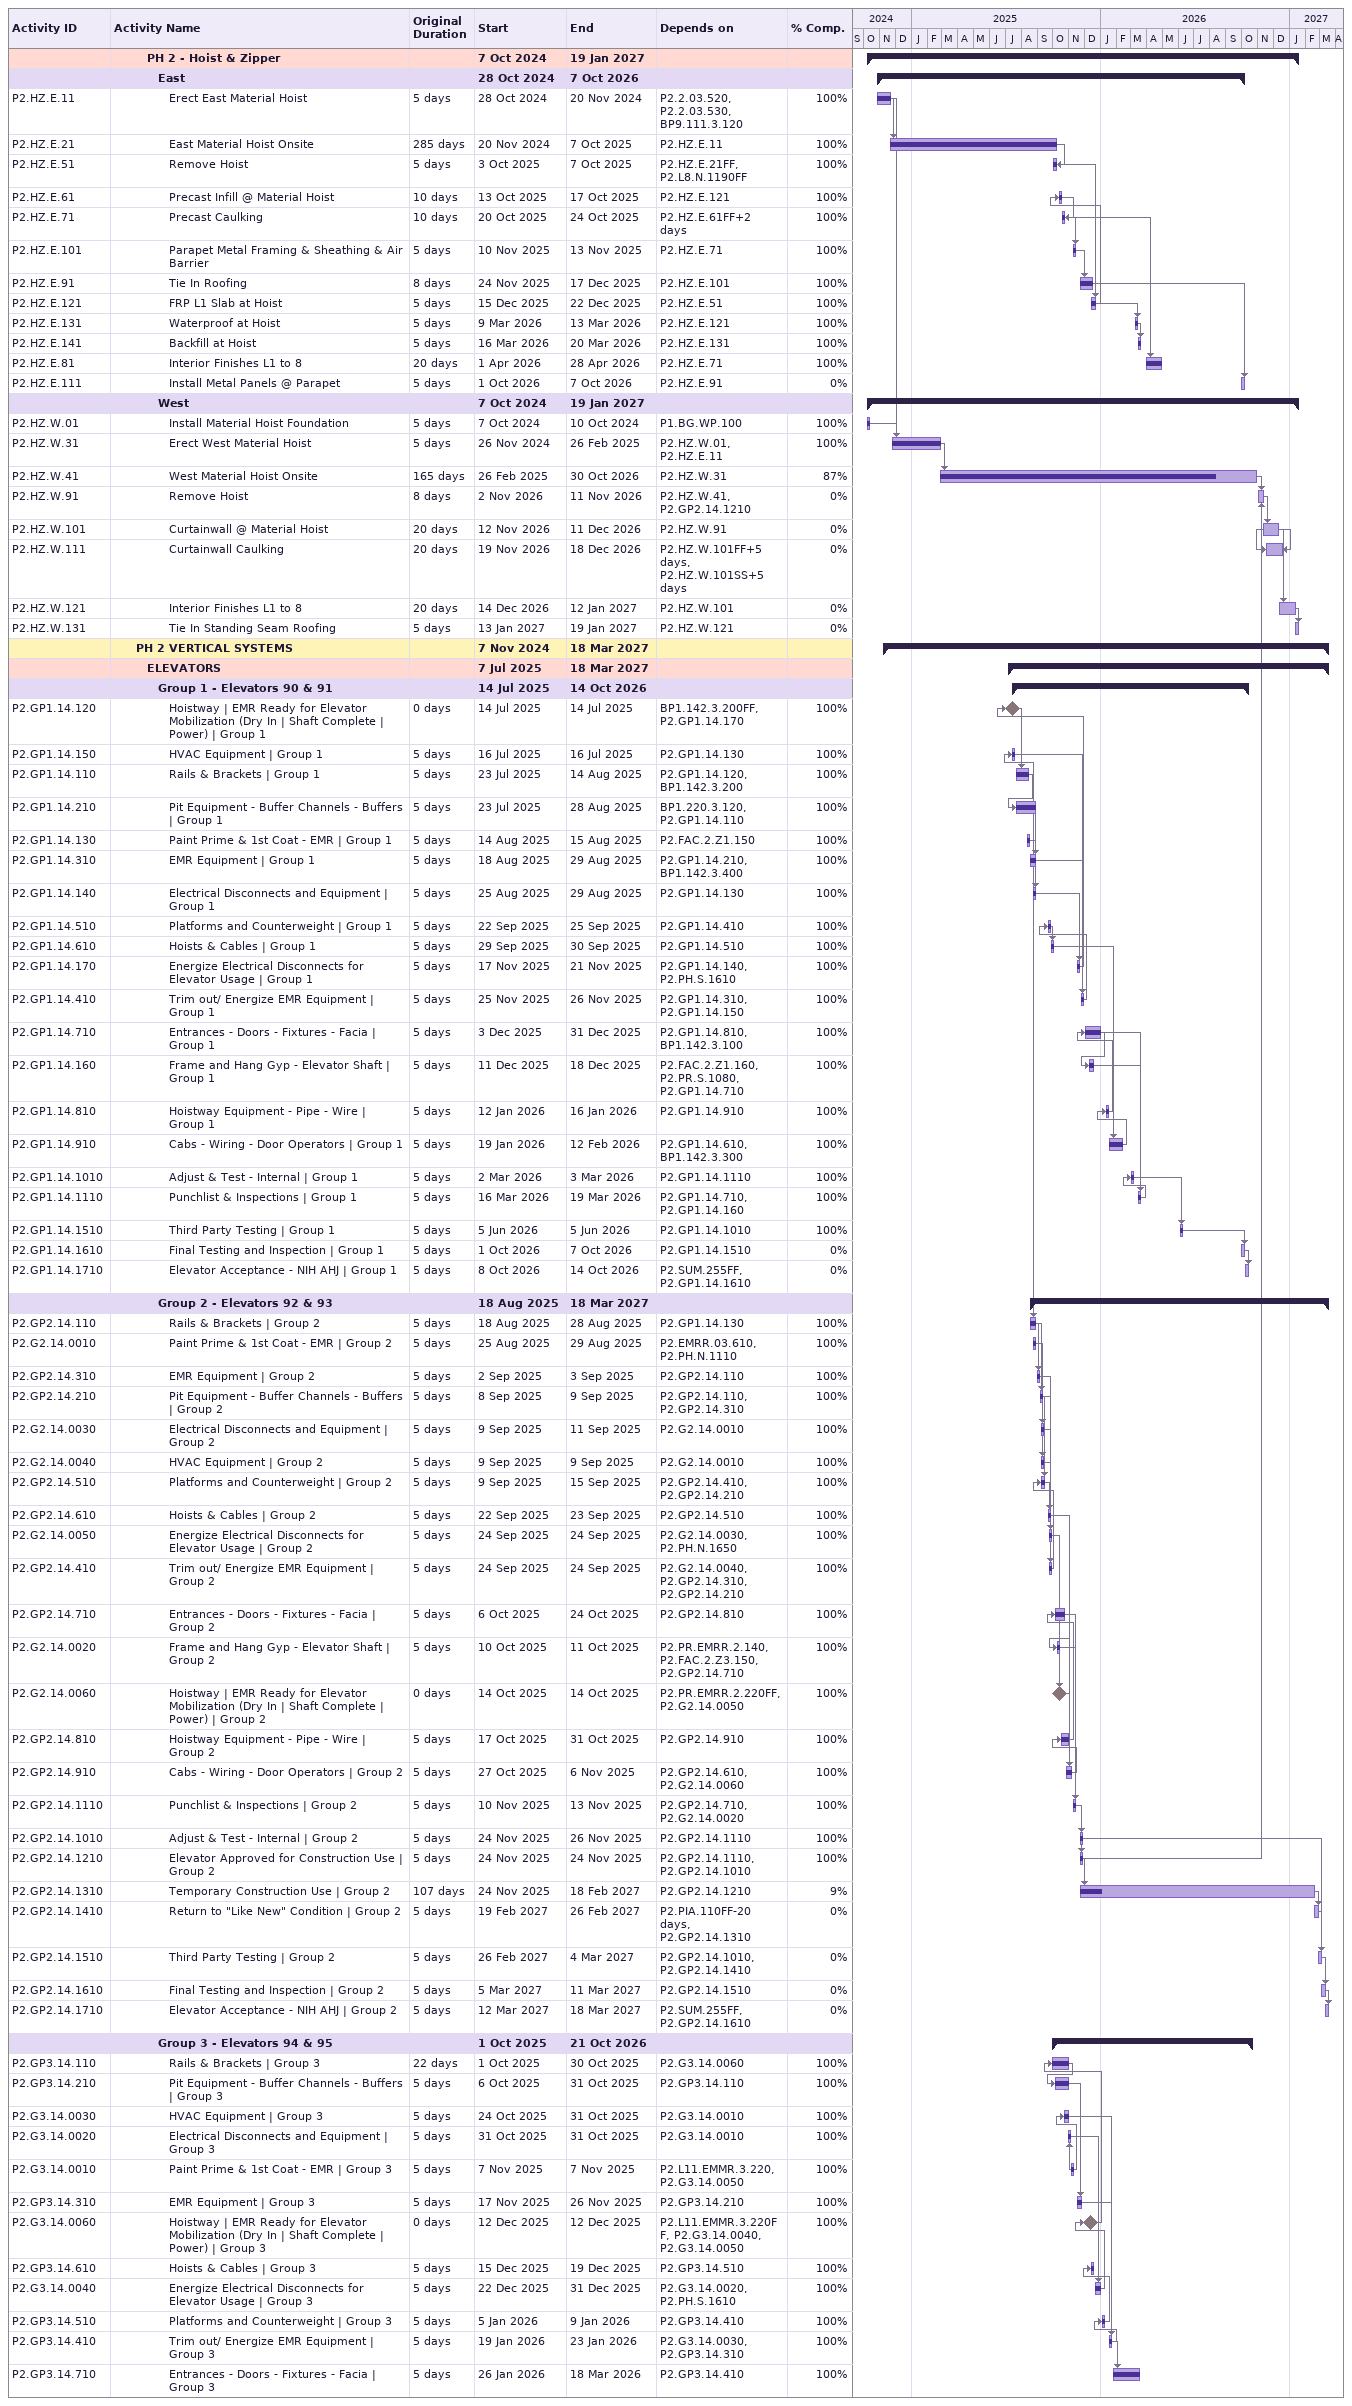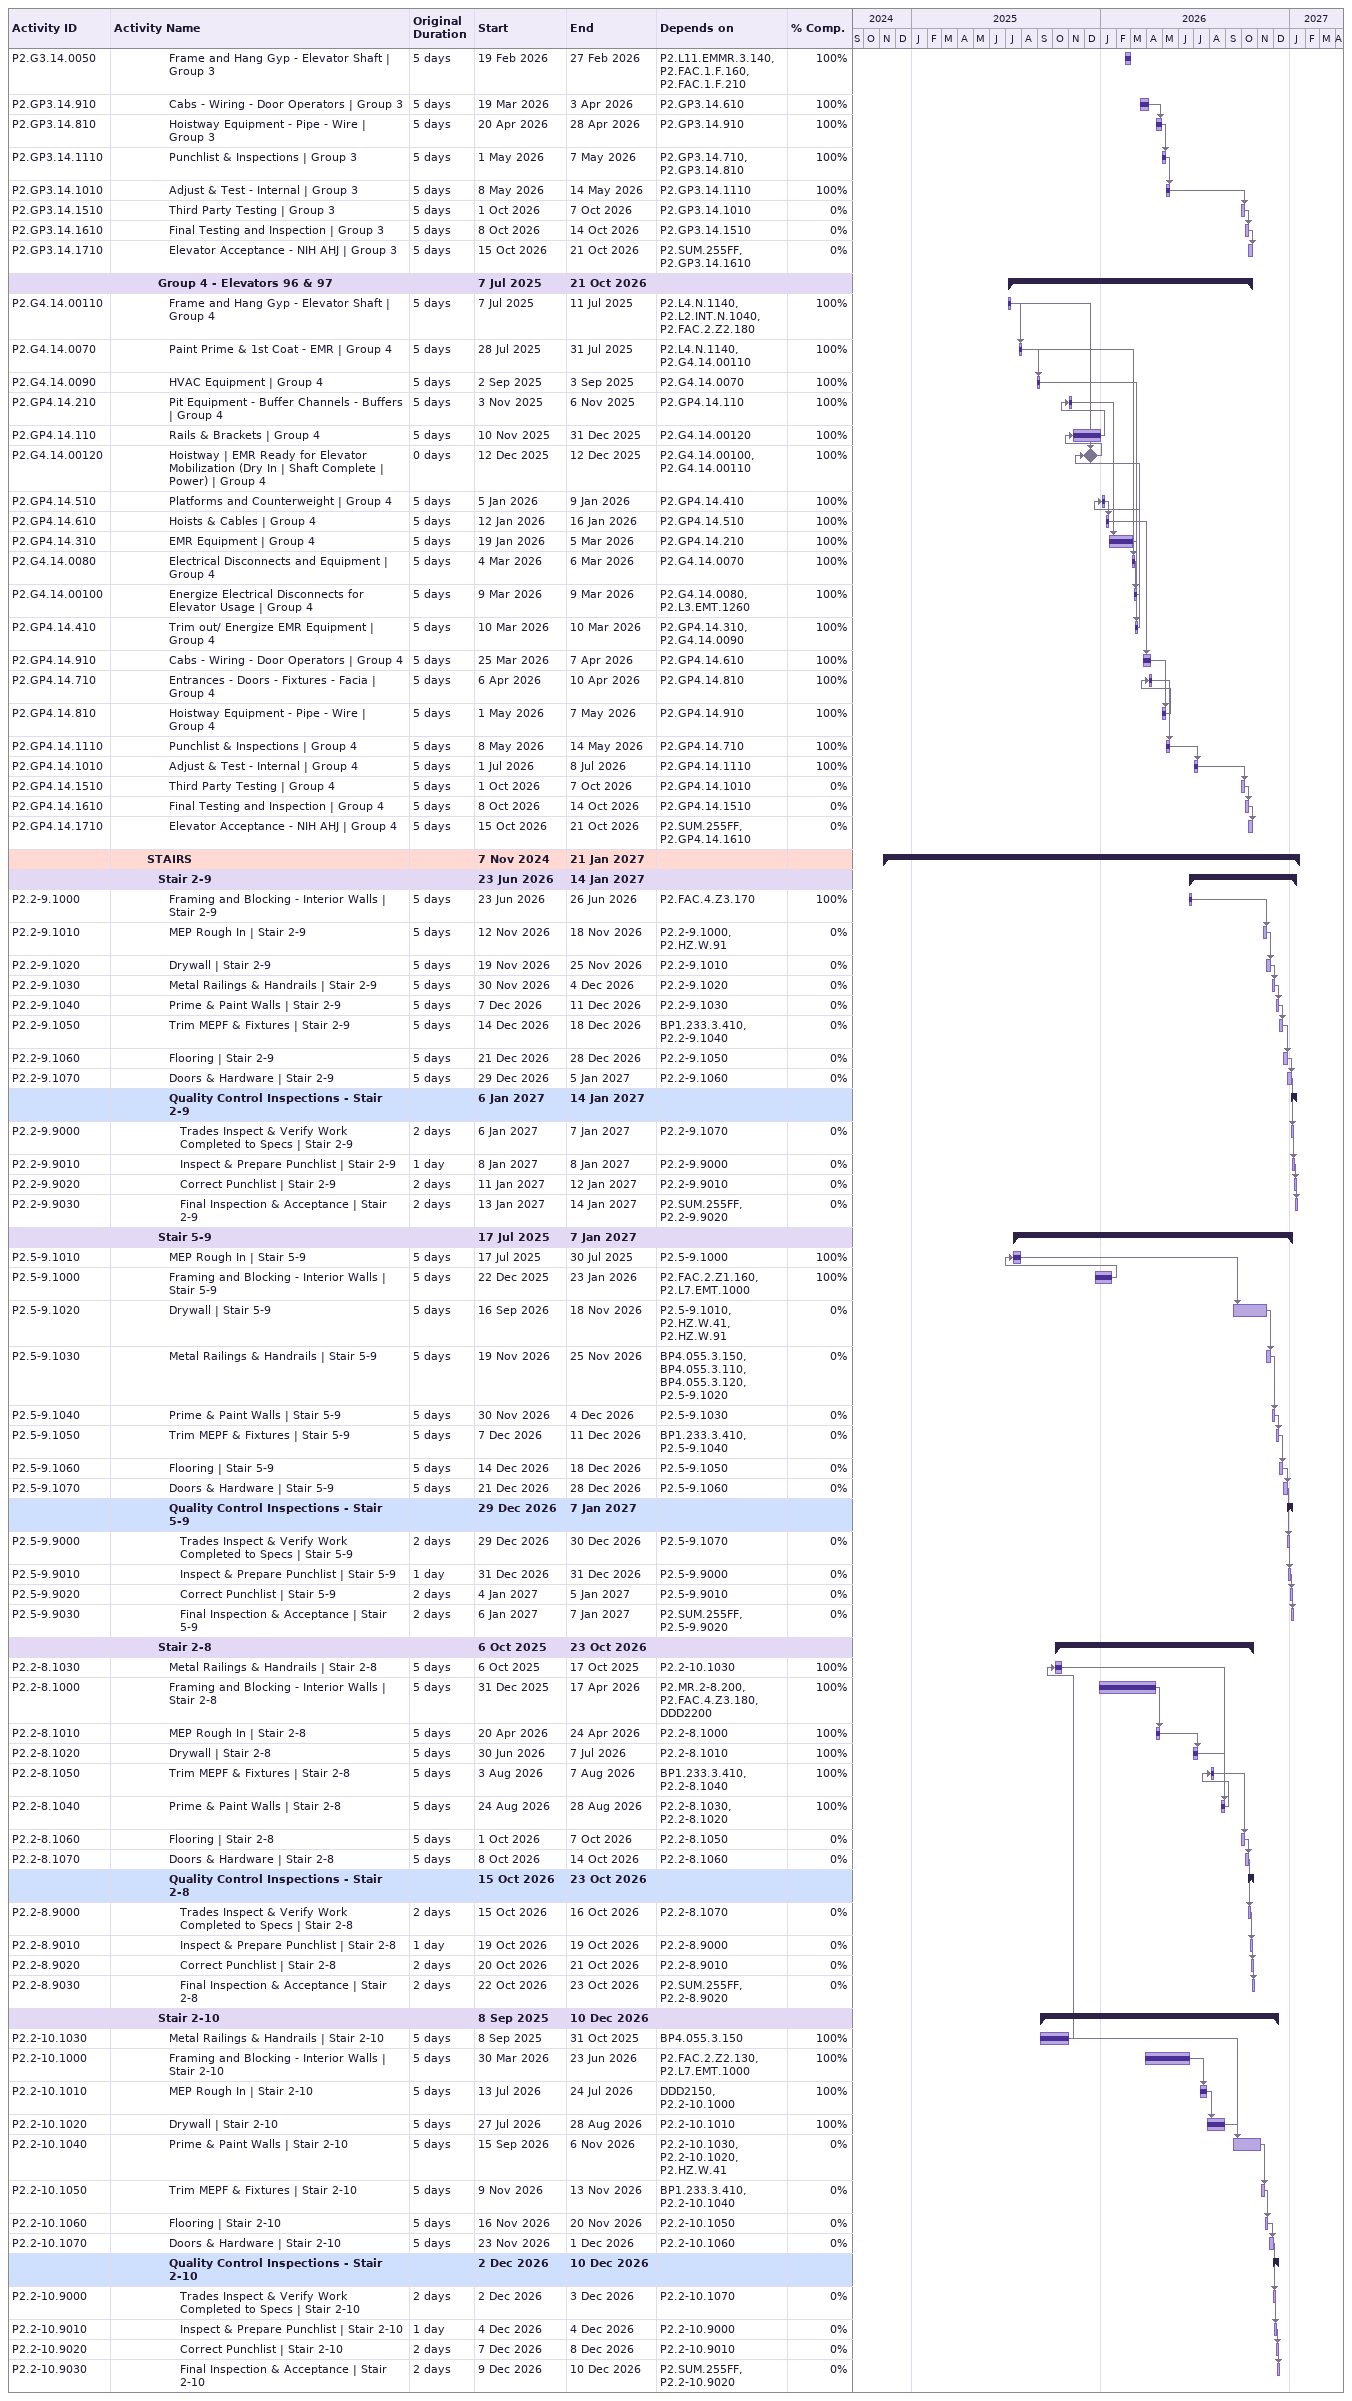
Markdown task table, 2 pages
| ID | Level | Task | Original duration | Start | Finish | Predecessors | % complete |
|---|---|---|---|---|---|---|---|
|  | 4 | **PH 2 - Hoist & Zipper** |  | 2024-10-07 | 2027-01-19 |  |  |
|  | 5 | **East** |  | 2024-10-28 | 2026-10-07 |  |  |
| P2.HZ.E.11 | 6 | Erect East Material Hoist | 5d | 2024-10-28 | 2024-11-20 | P2.2.03.520, P2.2.03.530, BP9.111.3.120 | 100 |
| P2.HZ.E.21 | 6 | East Material Hoist Onsite | 285d | 2024-11-20 | 2025-10-07 | P2.HZ.E.11 | 100 |
| P2.HZ.E.51 | 6 | Remove Hoist | 5d | 2025-10-03 | 2025-10-07 | P2.HZ.E.21FF, P2.L8.N.1190FF | 100 |
| P2.HZ.E.61 | 6 | Precast Infill @ Material Hoist | 10d | 2025-10-13 | 2025-10-17 | P2.HZ.E.121 | 100 |
| P2.HZ.E.71 | 6 | Precast Caulking | 10d | 2025-10-20 | 2025-10-24 | P2.HZ.E.61FF+2d | 100 |
| P2.HZ.E.101 | 6 | Parapet Metal Framing & Sheathing & Air Barrier | 5d | 2025-11-10 | 2025-11-13 | P2.HZ.E.71 | 100 |
| P2.HZ.E.91 | 6 | Tie In Roofing | 8d | 2025-11-24 | 2025-12-17 | P2.HZ.E.101 | 100 |
| P2.HZ.E.121 | 6 | FRP L1 Slab at Hoist | 5d | 2025-12-15 | 2025-12-22 | P2.HZ.E.51 | 100 |
| P2.HZ.E.131 | 6 | Waterproof at Hoist | 5d | 2026-03-09 | 2026-03-13 | P2.HZ.E.121 | 100 |
| P2.HZ.E.141 | 6 | Backfill at Hoist | 5d | 2026-03-16 | 2026-03-20 | P2.HZ.E.131 | 100 |
| P2.HZ.E.81 | 6 | Interior Finishes L1 to 8 | 20d | 2026-04-01 | 2026-04-28 | P2.HZ.E.71 | 100 |
| P2.HZ.E.111 | 6 | Install Metal Panels @ Parapet | 5d | 2026-10-01 | 2026-10-07 | P2.HZ.E.91 | 0 |
|  | 5 | **West** |  | 2024-10-07 | 2027-01-19 |  |  |
| P2.HZ.W.01 | 6 | Install Material Hoist Foundation | 5d | 2024-10-07 | 2024-10-10 | P1.BG.WP.100 | 100 |
| P2.HZ.W.31 | 6 | Erect West Material Hoist | 5d | 2024-11-26 | 2025-02-26 | P2.HZ.W.01, P2.HZ.E.11 | 100 |
| P2.HZ.W.41 | 6 | West Material Hoist Onsite | 165d | 2025-02-26 | 2026-10-30 | P2.HZ.W.31 | 87 |
| P2.HZ.W.91 | 6 | Remove Hoist | 8d | 2026-11-02 | 2026-11-11 | P2.HZ.W.41, P2.GP2.14.1210 | 0 |
| P2.HZ.W.101 | 6 | Curtainwall @ Material Hoist | 20d | 2026-11-12 | 2026-12-11 | P2.HZ.W.91 | 0 |
| P2.HZ.W.111 | 6 | Curtainwall Caulking | 20d | 2026-11-19 | 2026-12-18 | P2.HZ.W.101FF+5d, P2.HZ.W.101SS+5d | 0 |
| P2.HZ.W.121 | 6 | Interior Finishes L1 to 8 | 20d | 2026-12-14 | 2027-01-12 | P2.HZ.W.101 | 0 |
| P2.HZ.W.131 | 6 | Tie In Standing Seam Roofing | 5d | 2027-01-13 | 2027-01-19 | P2.HZ.W.121 | 0 |
|  | 3 | **PH 2 VERTICAL SYSTEMS** |  | 2024-11-07 | 2027-03-18 |  |  |
|  | 4 | **ELEVATORS** |  | 2025-07-07 | 2027-03-18 |  |  |
|  | 5 | **Group 1 - Elevators 90 & 91** |  | 2025-07-14 | 2026-10-14 |  |  |
| P2.GP1.14.120 | 6 | Hoistway \| EMR Ready for Elevator Mobilization (Dry In \| Shaft Complete \| Power) \| Group 1 | 0d | 2025-07-14 | 2025-07-14 | BP1.142.3.200FF, P2.GP1.14.170 | 100 |
| P2.GP1.14.150 | 6 | HVAC Equipment \| Group 1 | 5d | 2025-07-16 | 2025-07-16 | P2.GP1.14.130 | 100 |
| P2.GP1.14.110 | 6 | Rails & Brackets \| Group 1 | 5d | 2025-07-23 | 2025-08-14 | P2.GP1.14.120, BP1.142.3.200 | 100 |
| P2.GP1.14.210 | 6 | Pit Equipment - Buffer Channels - Buffers \| Group 1 | 5d | 2025-07-23 | 2025-08-28 | BP1.220.3.120, P2.GP1.14.110 | 100 |
| P2.GP1.14.130 | 6 | Paint Prime & 1st Coat - EMR \| Group 1 | 5d | 2025-08-14 | 2025-08-15 | P2.FAC.2.Z1.150 | 100 |
| P2.GP1.14.310 | 6 | EMR Equipment \| Group 1 | 5d | 2025-08-18 | 2025-08-29 | P2.GP1.14.210, BP1.142.3.400 | 100 |
| P2.GP1.14.140 | 6 | Electrical Disconnects and Equipment \| Group 1 | 5d | 2025-08-25 | 2025-08-29 | P2.GP1.14.130 | 100 |
| P2.GP1.14.510 | 6 | Platforms and Counterweight \| Group 1 | 5d | 2025-09-22 | 2025-09-25 | P2.GP1.14.410 | 100 |
| P2.GP1.14.610 | 6 | Hoists & Cables \| Group 1 | 5d | 2025-09-29 | 2025-09-30 | P2.GP1.14.510 | 100 |
| P2.GP1.14.170 | 6 | Energize Electrical Disconnects for Elevator Usage \| Group 1 | 5d | 2025-11-17 | 2025-11-21 | P2.GP1.14.140, P2.PH.S.1610 | 100 |
| P2.GP1.14.410 | 6 | Trim out/ Energize EMR Equipment \| Group 1 | 5d | 2025-11-25 | 2025-11-26 | P2.GP1.14.310, P2.GP1.14.150 | 100 |
| P2.GP1.14.710 | 6 | Entrances - Doors - Fixtures - Facia \| Group 1 | 5d | 2025-12-03 | 2025-12-31 | P2.GP1.14.810, BP1.142.3.100 | 100 |
| P2.GP1.14.160 | 6 | Frame and Hang Gyp - Elevator Shaft \| Group 1 | 5d | 2025-12-11 | 2025-12-18 | P2.FAC.2.Z1.160, P2.PR.S.1080, P2.GP1.14.710 | 100 |
| P2.GP1.14.810 | 6 | Hoistway Equipment - Pipe - Wire \| Group 1 | 5d | 2026-01-12 | 2026-01-16 | P2.GP1.14.910 | 100 |
| P2.GP1.14.910 | 6 | Cabs - Wiring - Door Operators \| Group 1 | 5d | 2026-01-19 | 2026-02-12 | P2.GP1.14.610, BP1.142.3.300 | 100 |
| P2.GP1.14.1010 | 6 | Adjust & Test - Internal \| Group 1 | 5d | 2026-03-02 | 2026-03-03 | P2.GP1.14.1110 | 100 |
| P2.GP1.14.1110 | 6 | Punchlist & Inspections \| Group 1 | 5d | 2026-03-16 | 2026-03-19 | P2.GP1.14.710, P2.GP1.14.160 | 100 |
| P2.GP1.14.1510 | 6 | Third Party Testing \| Group 1 | 5d | 2026-06-05 | 2026-06-05 | P2.GP1.14.1010 | 100 |
| P2.GP1.14.1610 | 6 | Final Testing and Inspection \| Group 1 | 5d | 2026-10-01 | 2026-10-07 | P2.GP1.14.1510 | 0 |
| P2.GP1.14.1710 | 6 | Elevator Acceptance - NIH AHJ \| Group 1 | 5d | 2026-10-08 | 2026-10-14 | P2.SUM.255FF, P2.GP1.14.1610 | 0 |
|  | 5 | **Group 2 - Elevators 92 & 93** |  | 2025-08-18 | 2027-03-18 |  |  |
| P2.GP2.14.110 | 6 | Rails & Brackets \| Group 2 | 5d | 2025-08-18 | 2025-08-28 | P2.GP1.14.130 | 100 |
| P2.G2.14.0010 | 6 | Paint Prime & 1st Coat - EMR \| Group 2 | 5d | 2025-08-25 | 2025-08-29 | P2.EMRR.03.610, P2.PH.N.1110 | 100 |
| P2.GP2.14.310 | 6 | EMR Equipment \| Group 2 | 5d | 2025-09-02 | 2025-09-03 | P2.GP2.14.110 | 100 |
| P2.GP2.14.210 | 6 | Pit Equipment - Buffer Channels - Buffers \| Group 2 | 5d | 2025-09-08 | 2025-09-09 | P2.GP2.14.110, P2.GP2.14.310 | 100 |
| P2.G2.14.0030 | 6 | Electrical Disconnects and Equipment \| Group 2 | 5d | 2025-09-09 | 2025-09-11 | P2.G2.14.0010 | 100 |
| P2.G2.14.0040 | 6 | HVAC Equipment \| Group 2 | 5d | 2025-09-09 | 2025-09-09 | P2.G2.14.0010 | 100 |
| P2.GP2.14.510 | 6 | Platforms and Counterweight \| Group 2 | 5d | 2025-09-09 | 2025-09-15 | P2.GP2.14.410, P2.GP2.14.210 | 100 |
| P2.GP2.14.610 | 6 | Hoists & Cables \| Group 2 | 5d | 2025-09-22 | 2025-09-23 | P2.GP2.14.510 | 100 |
| P2.G2.14.0050 | 6 | Energize Electrical Disconnects for Elevator Usage \| Group 2 | 5d | 2025-09-24 | 2025-09-24 | P2.G2.14.0030, P2.PH.N.1650 | 100 |
| P2.GP2.14.410 | 6 | Trim out/ Energize EMR Equipment \| Group 2 | 5d | 2025-09-24 | 2025-09-24 | P2.G2.14.0040, P2.GP2.14.310, P2.GP2.14.210 | 100 |
| P2.GP2.14.710 | 6 | Entrances - Doors - Fixtures - Facia \| Group 2 | 5d | 2025-10-06 | 2025-10-24 | P2.GP2.14.810 | 100 |
| P2.G2.14.0020 | 6 | Frame and Hang Gyp - Elevator Shaft \| Group 2 | 5d | 2025-10-10 | 2025-10-11 | P2.PR.EMRR.2.140, P2.FAC.2.Z3.150, P2.GP2.14.710 | 100 |
| P2.G2.14.0060 | 6 | Hoistway \| EMR Ready for Elevator Mobilization (Dry In \| Shaft Complete \| Power) \| Group 2 | 0d | 2025-10-14 | 2025-10-14 | P2.PR.EMRR.2.220FF, P2.G2.14.0050 | 100 |
| P2.GP2.14.810 | 6 | Hoistway Equipment - Pipe - Wire \| Group 2 | 5d | 2025-10-17 | 2025-10-31 | P2.GP2.14.910 | 100 |
| P2.GP2.14.910 | 6 | Cabs - Wiring - Door Operators \| Group 2 | 5d | 2025-10-27 | 2025-11-06 | P2.GP2.14.610, P2.G2.14.0060 | 100 |
| P2.GP2.14.1110 | 6 | Punchlist & Inspections \| Group 2 | 5d | 2025-11-10 | 2025-11-13 | P2.GP2.14.710, P2.G2.14.0020 | 100 |
| P2.GP2.14.1010 | 6 | Adjust & Test - Internal \| Group 2 | 5d | 2025-11-24 | 2025-11-26 | P2.GP2.14.1110 | 100 |
| P2.GP2.14.1210 | 6 | Elevator Approved for Construction Use \| Group 2 | 5d | 2025-11-24 | 2025-11-24 | P2.GP2.14.1110, P2.GP2.14.1010 | 100 |
| P2.GP2.14.1310 | 6 | Temporary Construction Use \| Group 2 | 107d | 2025-11-24 | 2027-02-18 | P2.GP2.14.1210 | 9 |
| P2.GP2.14.1410 | 6 | Return to "Like New" Condition \| Group 2 | 5d | 2027-02-19 | 2027-02-26 | P2.PIA.110FF-20d, P2.GP2.14.1310 | 0 |
| P2.GP2.14.1510 | 6 | Third Party Testing \| Group 2 | 5d | 2027-02-26 | 2027-03-04 | P2.GP2.14.1010, P2.GP2.14.1410 | 0 |
| P2.GP2.14.1610 | 6 | Final Testing and Inspection \| Group 2 | 5d | 2027-03-05 | 2027-03-11 | P2.GP2.14.1510 | 0 |
| P2.GP2.14.1710 | 6 | Elevator Acceptance - NIH AHJ \| Group 2 | 5d | 2027-03-12 | 2027-03-18 | P2.SUM.255FF, P2.GP2.14.1610 | 0 |
|  | 5 | **Group 3 - Elevators 94 & 95** |  | 2025-10-01 | 2026-10-21 |  |  |
| P2.GP3.14.110 | 6 | Rails & Brackets \| Group 3 | 22d | 2025-10-01 | 2025-10-30 | P2.G3.14.0060 | 100 |
| P2.GP3.14.210 | 6 | Pit Equipment - Buffer Channels - Buffers \| Group 3 | 5d | 2025-10-06 | 2025-10-31 | P2.GP3.14.110 | 100 |
| P2.G3.14.0030 | 6 | HVAC Equipment \| Group 3 | 5d | 2025-10-24 | 2025-10-31 | P2.G3.14.0010 | 100 |
| P2.G3.14.0020 | 6 | Electrical Disconnects and Equipment \| Group 3 | 5d | 2025-10-31 | 2025-10-31 | P2.G3.14.0010 | 100 |
| P2.G3.14.0010 | 6 | Paint Prime & 1st Coat - EMR \| Group 3 | 5d | 2025-11-07 | 2025-11-07 | P2.L11.EMMR.3.220, P2.G3.14.0050 | 100 |
| P2.GP3.14.310 | 6 | EMR Equipment \| Group 3 | 5d | 2025-11-17 | 2025-11-26 | P2.GP3.14.210 | 100 |
| P2.G3.14.0060 | 6 | Hoistway \| EMR Ready for Elevator Mobilization (Dry In \| Shaft Complete \| Power) \| Group 3 | 0d | 2025-12-12 | 2025-12-12 | P2.L11.EMMR.3.220FF, P2.G3.14.0040, P2.G3.14.0050 | 100 |
| P2.GP3.14.610 | 6 | Hoists & Cables \| Group 3 | 5d | 2025-12-15 | 2025-12-19 | P2.GP3.14.510 | 100 |
| P2.G3.14.0040 | 6 | Energize Electrical Disconnects for Elevator Usage \| Group 3 | 5d | 2025-12-22 | 2025-12-31 | P2.G3.14.0020, P2.PH.S.1610 | 100 |
| P2.GP3.14.510 | 6 | Platforms and Counterweight \| Group 3 | 5d | 2026-01-05 | 2026-01-09 | P2.GP3.14.410 | 100 |
| P2.GP3.14.410 | 6 | Trim out/ Energize EMR Equipment \| Group 3 | 5d | 2026-01-19 | 2026-01-23 | P2.G3.14.0030, P2.GP3.14.310 | 100 |
| P2.GP3.14.710 | 6 | Entrances - Doors - Fixtures - Facia \| Group 3 | 5d | 2026-01-26 | 2026-03-18 | P2.GP3.14.410 | 100 |
| P2.G3.14.0050 | 6 | Frame and Hang Gyp - Elevator Shaft \| Group 3 | 5d | 2026-02-19 | 2026-02-27 | P2.L11.EMMR.3.140, P2.FAC.1.F.160, P2.FAC.1.F.210 | 100 |
| P2.GP3.14.910 | 6 | Cabs - Wiring - Door Operators \| Group 3 | 5d | 2026-03-19 | 2026-04-03 | P2.GP3.14.610 | 100 |
| P2.GP3.14.810 | 6 | Hoistway Equipment - Pipe - Wire \| Group 3 | 5d | 2026-04-20 | 2026-04-28 | P2.GP3.14.910 | 100 |
| P2.GP3.14.1110 | 6 | Punchlist & Inspections \| Group 3 | 5d | 2026-05-01 | 2026-05-07 | P2.GP3.14.710, P2.GP3.14.810 | 100 |
| P2.GP3.14.1010 | 6 | Adjust & Test - Internal \| Group 3 | 5d | 2026-05-08 | 2026-05-14 | P2.GP3.14.1110 | 100 |
| P2.GP3.14.1510 | 6 | Third Party Testing \| Group 3 | 5d | 2026-10-01 | 2026-10-07 | P2.GP3.14.1010 | 0 |
| P2.GP3.14.1610 | 6 | Final Testing and Inspection \| Group 3 | 5d | 2026-10-08 | 2026-10-14 | P2.GP3.14.1510 | 0 |
| P2.GP3.14.1710 | 6 | Elevator Acceptance - NIH AHJ \| Group 3 | 5d | 2026-10-15 | 2026-10-21 | P2.SUM.255FF, P2.GP3.14.1610 | 0 |
|  | 5 | **Group 4 - Elevators 96 & 97** |  | 2025-07-07 | 2026-10-21 |  |  |
| P2.G4.14.00110 | 6 | Frame and Hang Gyp - Elevator Shaft \| Group 4 | 5d | 2025-07-07 | 2025-07-11 | P2.L4.N.1140, P2.L2.INT.N.1040, P2.FAC.2.Z2.180 | 100 |
| P2.G4.14.0070 | 6 | Paint Prime & 1st Coat - EMR \| Group 4 | 5d | 2025-07-28 | 2025-07-31 | P2.L4.N.1140, P2.G4.14.00110 | 100 |
| P2.G4.14.0090 | 6 | HVAC Equipment \| Group 4 | 5d | 2025-09-02 | 2025-09-03 | P2.G4.14.0070 | 100 |
| P2.GP4.14.210 | 6 | Pit Equipment - Buffer Channels - Buffers \| Group 4 | 5d | 2025-11-03 | 2025-11-06 | P2.GP4.14.110 | 100 |
| P2.GP4.14.110 | 6 | Rails & Brackets \| Group 4 | 5d | 2025-11-10 | 2025-12-31 | P2.G4.14.00120 | 100 |
| P2.G4.14.00120 | 6 | Hoistway \| EMR Ready for Elevator Mobilization (Dry In \| Shaft Complete \| Power) \| Group 4 | 0d | 2025-12-12 | 2025-12-12 | P2.G4.14.00100, P2.G4.14.00110 | 100 |
| P2.GP4.14.510 | 6 | Platforms and Counterweight \| Group 4 | 5d | 2026-01-05 | 2026-01-09 | P2.GP4.14.410 | 100 |
| P2.GP4.14.610 | 6 | Hoists & Cables \| Group 4 | 5d | 2026-01-12 | 2026-01-16 | P2.GP4.14.510 | 100 |
| P2.GP4.14.310 | 6 | EMR Equipment \| Group 4 | 5d | 2026-01-19 | 2026-03-05 | P2.GP4.14.210 | 100 |
| P2.G4.14.0080 | 6 | Electrical Disconnects and Equipment \| Group 4 | 5d | 2026-03-04 | 2026-03-06 | P2.G4.14.0070 | 100 |
| P2.G4.14.00100 | 6 | Energize Electrical Disconnects for Elevator Usage \| Group 4 | 5d | 2026-03-09 | 2026-03-09 | P2.G4.14.0080, P2.L3.EMT.1260 | 100 |
| P2.GP4.14.410 | 6 | Trim out/ Energize EMR Equipment \| Group 4 | 5d | 2026-03-10 | 2026-03-10 | P2.GP4.14.310, P2.G4.14.0090 | 100 |
| P2.GP4.14.910 | 6 | Cabs - Wiring - Door Operators \| Group 4 | 5d | 2026-03-25 | 2026-04-07 | P2.GP4.14.610 | 100 |
| P2.GP4.14.710 | 6 | Entrances - Doors - Fixtures - Facia \| Group 4 | 5d | 2026-04-06 | 2026-04-10 | P2.GP4.14.810 | 100 |
| P2.GP4.14.810 | 6 | Hoistway Equipment - Pipe - Wire \| Group 4 | 5d | 2026-05-01 | 2026-05-07 | P2.GP4.14.910 | 100 |
| P2.GP4.14.1110 | 6 | Punchlist & Inspections \| Group 4 | 5d | 2026-05-08 | 2026-05-14 | P2.GP4.14.710 | 100 |
| P2.GP4.14.1010 | 6 | Adjust & Test - Internal \| Group 4 | 5d | 2026-07-01 | 2026-07-08 | P2.GP4.14.1110 | 100 |
| P2.GP4.14.1510 | 6 | Third Party Testing \| Group 4 | 5d | 2026-10-01 | 2026-10-07 | P2.GP4.14.1010 | 0 |
| P2.GP4.14.1610 | 6 | Final Testing and Inspection \| Group 4 | 5d | 2026-10-08 | 2026-10-14 | P2.GP4.14.1510 | 0 |
| P2.GP4.14.1710 | 6 | Elevator Acceptance - NIH AHJ \| Group 4 | 5d | 2026-10-15 | 2026-10-21 | P2.SUM.255FF, P2.GP4.14.1610 | 0 |
|  | 4 | **STAIRS** |  | 2024-11-07 | 2027-01-21 |  |  |
|  | 5 | **Stair 2-9** |  | 2026-06-23 | 2027-01-14 |  |  |
| P2.2-9.1000 | 6 | Framing and Blocking - Interior Walls \| Stair 2-9 | 5d | 2026-06-23 | 2026-06-26 | P2.FAC.4.Z3.170 | 100 |
| P2.2-9.1010 | 6 | MEP Rough In \| Stair 2-9 | 5d | 2026-11-12 | 2026-11-18 | P2.2-9.1000, P2.HZ.W.91 | 0 |
| P2.2-9.1020 | 6 | Drywall \| Stair 2-9 | 5d | 2026-11-19 | 2026-11-25 | P2.2-9.1010 | 0 |
| P2.2-9.1030 | 6 | Metal Railings & Handrails \| Stair 2-9 | 5d | 2026-11-30 | 2026-12-04 | P2.2-9.1020 | 0 |
| P2.2-9.1040 | 6 | Prime & Paint Walls \| Stair 2-9 | 5d | 2026-12-07 | 2026-12-11 | P2.2-9.1030 | 0 |
| P2.2-9.1050 | 6 | Trim MEPF & Fixtures \| Stair 2-9 | 5d | 2026-12-14 | 2026-12-18 | BP1.233.3.410, P2.2-9.1040 | 0 |
| P2.2-9.1060 | 6 | Flooring \| Stair 2-9 | 5d | 2026-12-21 | 2026-12-28 | P2.2-9.1050 | 0 |
| P2.2-9.1070 | 6 | Doors & Hardware \| Stair 2-9 | 5d | 2026-12-29 | 2027-01-05 | P2.2-9.1060 | 0 |
|  | 6 | **Quality Control Inspections - Stair 2-9** |  | 2027-01-06 | 2027-01-14 |  |  |
| P2.2-9.9000 | 7 | Trades Inspect & Verify Work Completed to Specs \| Stair 2-9 | 2d | 2027-01-06 | 2027-01-07 | P2.2-9.1070 | 0 |
| P2.2-9.9010 | 7 | Inspect & Prepare Punchlist \| Stair 2-9 | 1d | 2027-01-08 | 2027-01-08 | P2.2-9.9000 | 0 |
| P2.2-9.9020 | 7 | Correct Punchlist \| Stair 2-9 | 2d | 2027-01-11 | 2027-01-12 | P2.2-9.9010 | 0 |
| P2.2-9.9030 | 7 | Final Inspection & Acceptance \| Stair 2-9 | 2d | 2027-01-13 | 2027-01-14 | P2.SUM.255FF, P2.2-9.9020 | 0 |
|  | 5 | **Stair 5-9** |  | 2025-07-17 | 2027-01-07 |  |  |
| P2.5-9.1010 | 6 | MEP Rough In \| Stair 5-9 | 5d | 2025-07-17 | 2025-07-30 | P2.5-9.1000 | 100 |
| P2.5-9.1000 | 6 | Framing and Blocking - Interior Walls \| Stair 5-9 | 5d | 2025-12-22 | 2026-01-23 | P2.FAC.2.Z1.160, P2.L7.EMT.1000 | 100 |
| P2.5-9.1020 | 6 | Drywall \| Stair 5-9 | 5d | 2026-09-16 | 2026-11-18 | P2.5-9.1010, P2.HZ.W.41, P2.HZ.W.91 | 0 |
| P2.5-9.1030 | 6 | Metal Railings & Handrails \| Stair 5-9 | 5d | 2026-11-19 | 2026-11-25 | BP4.055.3.150, BP4.055.3.110, BP4.055.3.120, P2.5-9.1020 | 0 |
| P2.5-9.1040 | 6 | Prime & Paint Walls \| Stair 5-9 | 5d | 2026-11-30 | 2026-12-04 | P2.5-9.1030 | 0 |
| P2.5-9.1050 | 6 | Trim MEPF & Fixtures \| Stair 5-9 | 5d | 2026-12-07 | 2026-12-11 | BP1.233.3.410, P2.5-9.1040 | 0 |
| P2.5-9.1060 | 6 | Flooring \| Stair 5-9 | 5d | 2026-12-14 | 2026-12-18 | P2.5-9.1050 | 0 |
| P2.5-9.1070 | 6 | Doors & Hardware \| Stair 5-9 | 5d | 2026-12-21 | 2026-12-28 | P2.5-9.1060 | 0 |
|  | 6 | **Quality Control Inspections - Stair 5-9** |  | 2026-12-29 | 2027-01-07 |  |  |
| P2.5-9.9000 | 7 | Trades Inspect & Verify Work Completed to Specs \| Stair 5-9 | 2d | 2026-12-29 | 2026-12-30 | P2.5-9.1070 | 0 |
| P2.5-9.9010 | 7 | Inspect & Prepare Punchlist \| Stair 5-9 | 1d | 2026-12-31 | 2026-12-31 | P2.5-9.9000 | 0 |
| P2.5-9.9020 | 7 | Correct Punchlist \| Stair 5-9 | 2d | 2027-01-04 | 2027-01-05 | P2.5-9.9010 | 0 |
| P2.5-9.9030 | 7 | Final Inspection & Acceptance \| Stair 5-9 | 2d | 2027-01-06 | 2027-01-07 | P2.SUM.255FF, P2.5-9.9020 | 0 |
|  | 5 | **Stair 2-8** |  | 2025-10-06 | 2026-10-23 |  |  |
| P2.2-8.1030 | 6 | Metal Railings & Handrails \| Stair 2-8 | 5d | 2025-10-06 | 2025-10-17 | P2.2-10.1030 | 100 |
| P2.2-8.1000 | 6 | Framing and Blocking - Interior Walls \| Stair 2-8 | 5d | 2025-12-31 | 2026-04-17 | P2.MR.2-8.200, P2.FAC.4.Z3.180, DDD2200 | 100 |
| P2.2-8.1010 | 6 | MEP Rough In \| Stair 2-8 | 5d | 2026-04-20 | 2026-04-24 | P2.2-8.1000 | 100 |
| P2.2-8.1020 | 6 | Drywall \| Stair 2-8 | 5d | 2026-06-30 | 2026-07-07 | P2.2-8.1010 | 100 |
| P2.2-8.1050 | 6 | Trim MEPF & Fixtures \| Stair 2-8 | 5d | 2026-08-03 | 2026-08-07 | BP1.233.3.410, P2.2-8.1040 | 100 |
| P2.2-8.1040 | 6 | Prime & Paint Walls \| Stair 2-8 | 5d | 2026-08-24 | 2026-08-28 | P2.2-8.1030, P2.2-8.1020 | 100 |
| P2.2-8.1060 | 6 | Flooring \| Stair 2-8 | 5d | 2026-10-01 | 2026-10-07 | P2.2-8.1050 | 0 |
| P2.2-8.1070 | 6 | Doors & Hardware \| Stair 2-8 | 5d | 2026-10-08 | 2026-10-14 | P2.2-8.1060 | 0 |
|  | 6 | **Quality Control Inspections - Stair 2-8** |  | 2026-10-15 | 2026-10-23 |  |  |
| P2.2-8.9000 | 7 | Trades Inspect & Verify Work Completed to Specs \| Stair 2-8 | 2d | 2026-10-15 | 2026-10-16 | P2.2-8.1070 | 0 |
| P2.2-8.9010 | 7 | Inspect & Prepare Punchlist \| Stair 2-8 | 1d | 2026-10-19 | 2026-10-19 | P2.2-8.9000 | 0 |
| P2.2-8.9020 | 7 | Correct Punchlist \| Stair 2-8 | 2d | 2026-10-20 | 2026-10-21 | P2.2-8.9010 | 0 |
| P2.2-8.9030 | 7 | Final Inspection & Acceptance \| Stair 2-8 | 2d | 2026-10-22 | 2026-10-23 | P2.SUM.255FF, P2.2-8.9020 | 0 |
|  | 5 | **Stair 2-10** |  | 2025-09-08 | 2026-12-10 |  |  |
| P2.2-10.1030 | 6 | Metal Railings & Handrails \| Stair 2-10 | 5d | 2025-09-08 | 2025-10-31 | BP4.055.3.150 | 100 |
| P2.2-10.1000 | 6 | Framing and Blocking - Interior Walls \| Stair 2-10 | 5d | 2026-03-30 | 2026-06-23 | P2.FAC.2.Z2.130, P2.L7.EMT.1000 | 100 |
| P2.2-10.1010 | 6 | MEP Rough In \| Stair 2-10 | 5d | 2026-07-13 | 2026-07-24 | DDD2150, P2.2-10.1000 | 100 |
| P2.2-10.1020 | 6 | Drywall \| Stair 2-10 | 5d | 2026-07-27 | 2026-08-28 | P2.2-10.1010 | 100 |
| P2.2-10.1040 | 6 | Prime & Paint Walls \| Stair 2-10 | 5d | 2026-09-15 | 2026-11-06 | P2.2-10.1030, P2.2-10.1020, P2.HZ.W.41 | 0 |
| P2.2-10.1050 | 6 | Trim MEPF & Fixtures \| Stair 2-10 | 5d | 2026-11-09 | 2026-11-13 | BP1.233.3.410, P2.2-10.1040 | 0 |
| P2.2-10.1060 | 6 | Flooring \| Stair 2-10 | 5d | 2026-11-16 | 2026-11-20 | P2.2-10.1050 | 0 |
| P2.2-10.1070 | 6 | Doors & Hardware \| Stair 2-10 | 5d | 2026-11-23 | 2026-12-01 | P2.2-10.1060 | 0 |
|  | 6 | **Quality Control Inspections - Stair 2-10** |  | 2026-12-02 | 2026-12-10 |  |  |
| P2.2-10.9000 | 7 | Trades Inspect & Verify Work Completed to Specs \| Stair 2-10 | 2d | 2026-12-02 | 2026-12-03 | P2.2-10.1070 | 0 |
| P2.2-10.9010 | 7 | Inspect & Prepare Punchlist \| Stair 2-10 | 1d | 2026-12-04 | 2026-12-04 | P2.2-10.9000 | 0 |
| P2.2-10.9020 | 7 | Correct Punchlist \| Stair 2-10 | 2d | 2026-12-07 | 2026-12-08 | P2.2-10.9010 | 0 |
| P2.2-10.9030 | 7 | Final Inspection & Acceptance \| Stair 2-10 | 2d | 2026-12-09 | 2026-12-10 | P2.SUM.255FF, P2.2-10.9020 | 0 |
